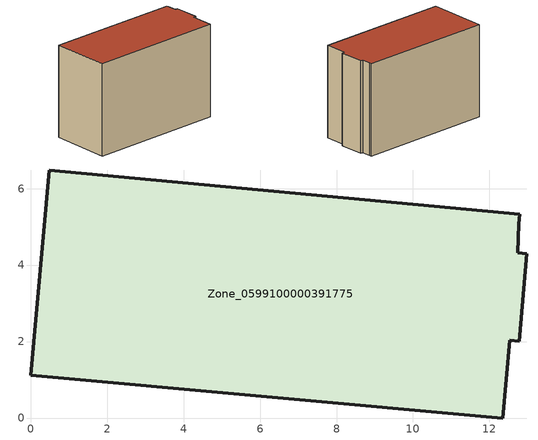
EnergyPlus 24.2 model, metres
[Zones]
Zone_0599100000391775
 floor ground (C_G): 0,1.12 0.49,6.49 12.8,5.33 12.77,5.08 12.74,4.32 12.98,4.3 12.77,2.01 12.53,2.04 12.35,0 z0
 wall outside (C_F): 0.49,6.49 0,1.12 12.35,0 12.53,2.04 12.77,2.01 12.98,4.3 12.74,4.32 12.77,5.08 12.8,5.33 0.49,6.49 z0:8.48
 roof outside (C_R): 12.8,5.33 0.49,6.49 0,1.12 12.35,0 12.53,2.04 12.77,2.01 12.98,4.3 12.74,4.32 12.77,5.08 z8.48
[BUILDING]
Pand.0599100000391775: North Axis=0; Terrain=City; Loads Convergence Tolerance Value=0.04; Temperature Convergence Tolerance Value=0.4; Solar Distribution=FullExterior; Maximum Number of Warmup Days=25; Minimum Number of Warmup Days=1
[Site:Location]
Rotterdam.The.Hague.AP_ZH_NLD Design_Conditions: Latitude=51.96; Longitude=4.45; Time Zone=1; Elevation=-4.5
[SITE:GROUNDTEMPERATURE:BUILDINGSURFACE]
18, 18, 18, 18, 18, 18, 18, 18, 18, 18, 18, 18
[MATERIAL] Thermal Absorptance=0.9; Solar Absorptance=0.7; Visible Absorptance=0.7
Name | Roughness | Thickness | Conductivity | Density | Specific Heat
G.TI.1992-2005 | MediumSmooth | 0.15 | 0.06 | 540 | 1210
F.TI.1992-2005 | Rough | 0.3 | 0.12 | 1920 | 840
R.TI.1992-2005 | MediumRough | 0.2 | 0.08 | 1500 | 1000
[CONSTRUCTION]
C_G: G.TI.1992-2005
C_F: F.TI.1992-2005
C_R: R.TI.1992-2005
[ZONE]
Zone_0599100000391775: Type=1; Multiplier=1; Ceiling Height=Autocalculate; Volume=Autocalculate; Floor Area=autocalculate; Part of Total Floor Area=Yes
[ZONEINFILTRATION:DESIGNFLOWRATE]
Infil_Zone_0599100000391775: Zone or ZoneList or Space or SpaceList=Zone_0599100000391775; Schedule=AlwaysOn; Design Flow Rate Calculation Method=Flow/Area; Flow Rate per Floor Area=0.0015; Constant Term Coefficient=1; Temperature Term Coefficient=0; Velocity Term Coefficient=0; Velocity Squared Term Coefficient=0
[HVACTEMPLATE:ZONE:IDEALLOADSAIRSYSTEM]
Zone_0599100000391775: Maximum Heating Supply Air Temperature=50; Minimum Cooling Supply Air Temperature=13; Maximum Heating Supply Air Humidity Ratio=0.0156; Minimum Cooling Supply Air Humidity Ratio=0.0077; Heating Limit=NoLimit; Cooling Limit=NoLimit; Dehumidification Control Type=ConstantSensibleHeatRatio; Cooling Sensible Heat Ratio=0.7; Dehumidification Setpoint=60; Humidification Control Type=None; Humidification Setpoint=30; Outdoor Air Method=None; Outdoor Air Flow Rate per Person=0.00944; Outdoor Air Flow Rate per Zone Floor Area=0; Outdoor Air Flow Rate per Zone=0; Demand Controlled Ventilation Type=None; Outdoor Air Economizer Type=NoEconomizer; Heat Recovery Type=None; Sensible Heat Recovery Effectiveness=0.7; Latent Heat Recovery Effectiveness=0.65
[ZONECONTROL:THERMOSTAT]
ThermostatControl_Zone_0599100000391775: Zone or ZoneList=Zone_0599100000391775; Control Type Schedule=DualSetpointControlType; Control 1=Thermostat_Zone_0599100000391775; Temperature Difference Between Cutout And Setpoint=0
[THERMOSTATSETPOINT:DUALSETPOINT]
Thermostat_Zone_0599100000391775: Heating Setpoint Temperature Schedule=HeatingSetpoint_Zone_0599100000391775; Cooling Setpoint Temperature Schedule=CoolingSetpoint_Zone_0599100000391775
[SCHEDULE:COMPACT]
HeatingSetpoint_Zone_0599100000391775: Through: 12/31, For: AllDays, Until: 24:00, 21
CoolingSetpoint_Zone_0599100000391775: Through: 12/31, For: AllDays, Until: 24:00, 24
DualSetpointControlType: Through: 12/31, For: AllDays, Until: 24:00, 4
AlwaysOn: Through: 12/31, For: AllDays, Until: 24:00, 1
